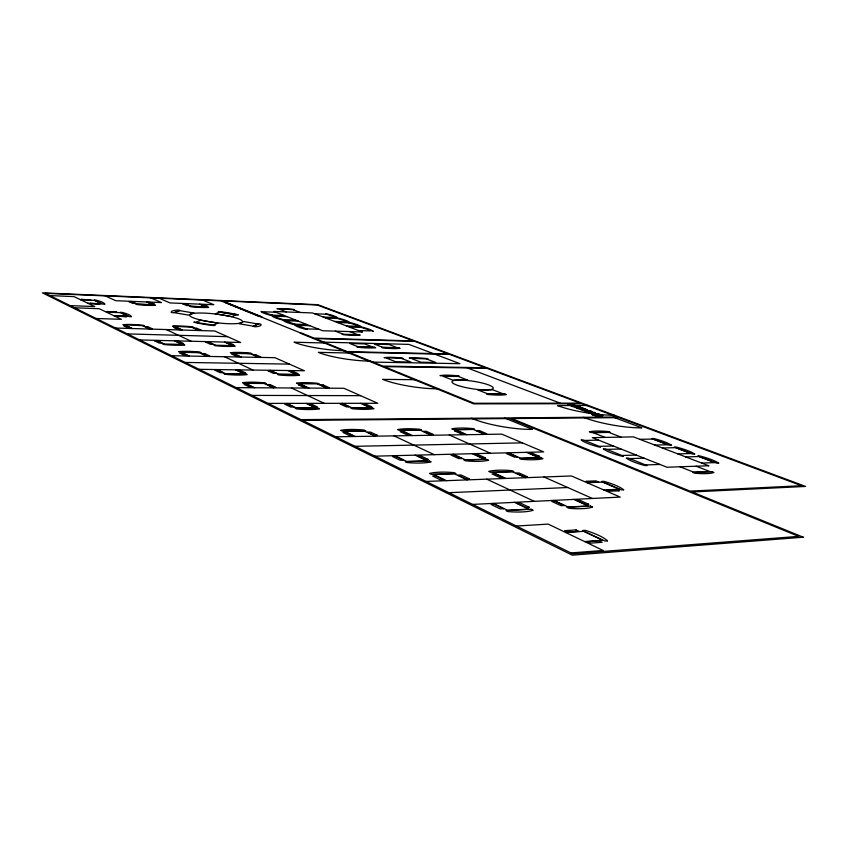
<?xml version="1.0" encoding="UTF-8"?>
<svg xmlns="http://www.w3.org/2000/svg" width="848" height="848" viewBox="0 0 848 848"><rect width="100%" height="100%" fill="white"/><g stroke="black" fill="none" stroke-linecap="round" stroke-linejoin="round"><path stroke-width="1.27" d="M572.252 405.471L573.206 405.249L570.587 403.892C582.544 406.319 563.273 404.909 568.849 403.86M576.64 407.157L572.411 406.552L571.107 405.429C580.509 405.641 579.873 408.365 571.107 405.429M568.976 405.015L571.605 405.471L569.368 404.136L568.616 404.231L571.679 405.005M575.866 406.87L572.686 406.393L572.061 405.429M572.05 405.991L573.28 404.782L570.587 403.892M576.894 406.584L574.647 405.418M575.591 405.418L574.605 405.906M576.746 407.877L576.852 407.305L580.71 407.241L576.767 407.771L578.855 408.471L582.693 407.983L583.36 408.736M577.573 408.482L585.237 408.937L584.622 409.414M578.315 408.757L577.647 408.005M578.209 408.005L575.622 407.188L579.968 406.955L575.559 407.581L578.135 408.471M581.346 408.99L583.551 409.86C574.16 407.782 594.215 411.619 584.696 408.948M581.272 409.457L581.919 408.959M584.495 408.662L580.096 409.34L582.65 410.358L583.594 409.881M584.791 411.206L585.544 411.206L583.286 410.125L590.685 410.994L585.544 411.492L584.876 410.729L585.629 410.729L585.544 411.492M583.996 408.948L582.597 408.948L586.01 409.997M586.339 410.729L584.834 410.877L584.177 410.114M589.477 412.7L586.032 412.234L586.18 411.227L592.752 411.884L589.042 412.033L589.477 412.7L589.042 412.033M586.89 411.227L588.205 412.223L591.491 412.17M586.795 412.52L588.332 412.043L588.766 412.711M586.032 412.234L587.579 411.757L586.18 411.227M589.932 410.708L590.611 411.471M591.204 411.206L590.356 411.683L591.501 412.086M592.052 414.598L592.805 413.506L592.158 413.994L595.921 415.562L602.695 415.509L595.837 416.039L592.052 414.598L597.692 415.711L594.989 414.184L597.692 415.711M592.847 414.598L592.996 413.803L598.073 413.771L598.02 414.566L600.999 415.69L598.094 414.078L602.695 415.509M591.289 413.368L598.073 413.771M594.512 412.425L595.19 413.188L594.512 412.425L590.176 412.594L592.805 413.506M600.999 415.69L598.497 415.711L594.989 414.184M595.837 416.039L595.921 415.244L592.127 414.121M592.922 414.28L597.988 414.248L597.31 413.485M598.497 415.711L595.794 414.174M602.61 415.986L598.889 414.078M576.852 407.305L578.93 407.994M587.261 410.326L581.834 409.425M213.431 325.028L217.862 323.162L200.806 320.226L196.217 322.06M590.409 412.965L592.72 413.983M577.223 407.146L577.88 406.69M570.884 552.938L603.161 550.469L548.2 524.096L516.432 526.046M584.569 541.543L602.568 540.261L583.657 531.336L565.754 532.512M472.633 504.412L620.238 497.087L571.446 475.961L426.141 481.441M603.787 489.964L619.369 489.254L602.599 482.088L587.081 482.724M448.91 492.699L567.736 487.526M646.017 464.937L659.998 464.46M701.709 463.072L714.896 462.626L698.847 456.542L685.703 456.934M581.039 408.672L580.18 408.863L582.735 409.881M630.191 458.588L644.13 458.174M622.411 455.471L636.329 455.079M677.838 453.913L690.961 453.542L675.453 447.659L662.373 447.977M607.136 449.345L621.001 449.005M374.964 456.171L543.716 451.899L501.751 434.134L335.766 436.815M568.764 404.337C564.461 405.439 579.375 406.616 571.902 404.485M599.631 446.334L613.454 446.016M654.762 445.062L667.821 444.755L652.822 439.063L639.805 439.328M584.866 440.419L598.646 440.144M355.005 446.313L522.379 442.868M590.696 411.736L591.586 411.609L590.441 411.206M592.243 412.923L594.427 412.902M592.307 413.209L595.19 413.188M593.441 413.983L597.225 413.962M594.914 414.661L595.709 414.651M598.02 414.566L598.815 414.555M595.921 415.244L597.776 415.234M598.571 415.223L601.084 415.213M614.249 415.149L612.447 415.16A38.828 7.038 9.5 0 1 557.443 405.567L588.342 405.492M582.65 410.358L583.519 410.347M583.201 410.602L584.092 410.591M590.685 410.994L584.876 410.729M586.116 411.757L587.579 411.757M588.957 412.51L591.766 412.499M595.275 412.711L591.406 412.796L593.526 413.506M578.389 408.28L583.445 408.27M570.556 404.379L571.435 404.358M571.033 405.906L571.987 405.895M268.138 403.404L377.795 403.288L343.928 388.278L236.242 387.653M251.92 395.401L360.591 395.666M438.628 388.808L436.667 388.797A38.478 7.06 8.4 0 1 382.724 379.374L416.251 379.703M199.153 369.336L304.411 370.756L274.943 357.686L171.582 355.725M185.15 362.425L289.454 364.121M370.597 361.121L368.7 361.089A36.241 6.243 7.9 0 1 318.307 352.355L350.796 353.065M373.025 362.107L459.934 363.665L434.483 354.04M345.041 350.722L343.154 350.68A35.415 5.957 7.8 0 1 294.086 342.21L326.162 343.037M139.613 339.931L240.662 342.486L214.777 331.006L115.529 328.038M323.968 342.147L408.916 344.394L433.222 353.574M127.401 333.9L227.54 336.667M306.552 328.876L318.88 329.268M358.439 330.54L370.216 330.911M96.184 318.488L121.37 319.325L99.227 308.704L74.507 307.782M297.68 325.314L309.955 325.727M349.334 327.052L361.047 327.445M286.168 320.703L298.358 321.138M337.493 322.516L349.143 322.929M113.961 315.774L128.122 316.262L120.458 312.647L106.371 312.138M294.828 324.18L307.082 324.593M346.397 325.929L358.1 326.321M274.922 316.198L287.037 316.643M325.929 318.095L337.504 318.519M262.392 317.29L225.568 302.545L301.114 333.19M283.391 319.59L295.56 320.025M334.631 321.424L346.26 321.837M263.929 311.788L275.96 312.255M314.608 313.76L326.12 314.216M70.119 305.609L94.753 306.552L74.009 296.609L49.831 295.592M272.197 315.106L284.292 315.562M323.13 317.025L334.684 317.459M87.81 303.224L101.665 303.775L94.478 300.383L80.708 299.821M584.876 410.114L583.265 409.679M585.629 410.729L583.286 410.125M585.597 409.616L586.742 409.955M576.354 406.107L577.605 406.542M612.987 417.057L641.851 427.858A40.004 7.42 9.8 0 1 585.152 417.926L583.498 417.301M579.968 406.955L580.71 407.241M569.305 403.86L572.336 405.005M569.231 404.337L571.245 405.09M569.294 404.602L571.605 405.471M592.233 413.517L592.996 413.803M586.106 411.704L587.494 412.234M467.343 367.947L560.252 403.16M426.851 359.075L435.745 362.499L420.915 362.223L412.075 358.789M293.397 309.785L300.362 312.488M349.747 331.589L357.527 334.6M621.043 437.112L608.896 432.406L593.006 432.66L605.112 437.409M696.166 466.209L709.999 471.573L693.77 472.188L679.969 466.782M279.448 309.223L286.359 311.937M335.373 331.133L343.09 334.165M402.079 358.587L410.877 362.043L395.698 361.767L386.953 358.291M504.507 417.947L532.491 429.395A41.944 8.332 9.1 0 1 473.195 418.891L471.605 418.223M202.64 300.075L213.855 304.729L170.013 302.927L159.138 298.21M199.63 304.146L206.138 306.891L191.054 306.287L184.61 303.531M484.791 434.409L473.311 429.48L455.408 429.724L466.813 434.695M526.513 452.334L539.063 457.729L520.736 458.238L508.27 452.8M150.721 297.849L161.533 302.577L115.688 300.69L105.258 295.899M449.26 434.982L490.441 453.245M543.992 476.989L592.413 498.465M146.651 301.962L152.926 304.761L137.153 304.125L130.952 301.326M191.924 327.339L199.026 330.54M224.635 342.083L232.278 345.518M258.576 357.379L250.499 353.733L233.285 353.383L241.267 357.05M287.758 370.523L296.482 374.456L278.78 374.254L270.141 370.29M317.661 384.006L326.915 388.183M360.495 403.309L370.555 407.846L352.153 407.899L342.179 403.33M431.409 435.268L420.163 430.201L401.337 430.466L412.478 435.575M472.315 453.712L484.621 459.256L465.298 459.796L453.076 454.189M525.527 477.689L512.351 471.753L492.826 472.431L505.917 478.431M573.683 499.398L588.236 505.949L568.245 507.019L553.776 500.384M175.366 326.819L182.384 330.042M207.707 341.649L215.254 345.115M299.747 383.868L308.916 388.077M166.187 329.554L191.213 341.235M224.413 356.722L252.98 370.057M291.362 387.971L324.307 403.351M394.002 435.872L434.271 454.666M486.741 479.152L534.293 501.348M91.128 300.15L81.228 299.249L82.341 299.789M142.92 325.812L149.767 329.066M174.497 340.811L181.875 344.32M207.304 356.404L199.492 352.694L181.504 352.323L189.21 356.054M235.553 369.823L244.012 373.841L225.473 373.629L217.12 369.58M264.544 383.603L273.533 387.875M306.149 403.372L315.933 408.015L296.588 408.079L286.91 403.383M375.198 436.179L364.237 430.975L344.405 431.24L355.259 436.497M415.138 455.153L427.169 460.877L406.754 461.45L394.818 455.662M467.206 479.894L454.295 473.767L433.646 474.477L446.451 480.678M514.429 502.334L528.728 509.129L507.507 510.263L493.313 503.383M125.663 325.272L132.426 328.547M156.827 340.366L164.109 343.896M245.772 383.455L254.654 387.759M258.735 323.851L253.139 326.427L255.248 326.798A26.903 4.335 7.2 0 0 260.824 324.201L258.735 323.851M257.877 323.968L253.139 326.162L238.882 323.703L243.768 321.551L257.877 323.968M238.14 314.862L218.212 311.81L218.837 311.566A26.574 4.219 7.2 0 1 238.14 314.862M214.851 325.356L214.184 325.632A27.242 4.42 7.1 0 1 193.832 322.123L214.851 325.356M235.945 314.915L231.864 316.622L215.339 313.792L219.558 312.117L235.945 314.915M193.81 313.039L188.383 315.085L174.306 312.668L179.871 310.644L193.81 313.039M179.946 310.389L173.363 312.785L171.285 312.424A26.892 4.293 7 0 1 177.889 310.039L179.946 310.389M798.657 536.371L572.591 553.776L302.45 420.354L509.712 418.573L798.657 536.371M803.289 537.208L572.23 555.164L42.4 292.836L317.756 304.686L805.6 486.434L692.127 491.978L803.289 537.208M599.144 540.854L587.653 541.671L590.685 543.123L602.186 542.296L599.144 540.854M607.475 540.844L604.847 541.035L582.523 530.509L585.141 530.329A44.361 11.766 10.2 0 1 607.475 540.844M576.078 529.926L564.662 530.668L567.588 532.067L579.014 531.314L576.078 529.926M531.049 509.235L506.012 510.57L508.143 511.609A41.266 10.324 9.3 0 0 533.201 510.252L531.049 509.235M590.462 506.065L566.877 507.316L569.04 508.312A40.206 9.699 9.9 0 0 592.646 507.04L590.462 506.065M503.553 508.715L500.161 508.895L491.13 504.507L494.522 504.337L503.553 508.715M529.449 507.358L526.142 507.528L517.036 503.203L520.333 503.044L529.449 507.358M564.27 505.535L561.079 505.694L551.868 501.465L555.058 501.295L564.27 505.535M588.671 504.253L585.555 504.412L576.28 500.235L579.385 500.076L588.671 504.253M801.572 485.724L689.996 491.109L511.726 418.562L619.093 417.64L801.572 485.724M619.104 490.812L609.15 491.268L606.468 490.112L616.411 489.656L619.104 490.812M623.651 489.784L621.372 489.879L601.582 481.431L603.85 481.335A38.775 8.968 10 0 1 623.651 489.784M598.561 482.003L588.66 482.406L586.053 481.282L595.943 480.88L598.561 482.003M711.875 471.679L692.71 472.41L694.777 473.226A35.298 7.229 10.5 0 0 713.942 472.474L711.875 471.679M444.023 479.862L440.706 479.979L432.554 476.014L435.861 475.898L444.023 479.862M469.368 478.908L466.124 479.035L457.888 475.124L461.121 475.007L469.368 478.908M503.5 477.636L500.362 477.753L492.02 473.915L495.147 473.809L503.5 477.636M527.445 476.746L524.382 476.862L515.966 473.067L519.018 472.961L527.445 476.746M455.747 473.513L431.388 474.35L429.523 473.449A40.036 9.763 9 0 1 453.86 472.622L455.747 473.513M513.687 471.509L490.663 472.304L488.755 471.435A39.008 9.19 9.5 0 1 511.768 470.651L513.687 471.509M708.758 465.764L666.984 467.237L592.339 437.653L633.435 436.879L708.758 465.764M647.035 465.531L644.946 465.594A35.256 7.272 10.4 0 1 626.29 458.1L628.357 458.037L647.035 465.531M718.691 463.103L716.751 463.167L697.819 455.98L699.748 455.927A34.832 7.038 10.5 0 1 718.691 463.103M429.364 460.994L405.259 461.672L407.051 462.542A37.789 8.724 8.3 0 0 431.166 461.853L429.364 460.994M486.731 459.383L463.92 460.019L465.743 460.867A36.814 8.257 8.8 0 0 488.575 460.21L486.731 459.383M541.077 457.846L519.453 458.461L521.319 459.277A35.923 7.812 9.3 0 0 542.953 458.651L541.077 457.846M623.386 456.044L621.308 456.097A34.556 7.038 10.1 0 1 603.288 448.868L605.355 448.815L623.386 456.044M694.692 454.009L692.774 454.072L674.467 447.119L676.386 447.076A34.143 6.816 10.3 0 1 694.692 454.009M403.351 460.135L400.086 460.231L392.497 456.542L395.751 456.457L403.351 460.135M428.272 459.457L425.081 459.542L417.407 455.895L420.587 455.821L428.272 459.457M461.863 458.535L458.779 458.62L450.998 455.037L454.083 454.963L461.863 458.535M485.459 457.888L482.438 457.962L474.594 454.433L477.604 454.358L485.459 457.888M517.28 457.008L514.354 457.093L506.415 453.616L509.341 453.542L517.28 457.008M539.646 456.394L536.784 456.478L528.792 453.044L531.643 452.97L539.646 456.394M600.543 446.885L598.487 446.938A33.899 6.816 9.9 0 1 581.081 439.942L583.138 439.911L600.543 446.885M671.499 445.221L669.581 445.264L651.889 438.554L653.797 438.511A33.496 6.604 10.1 0 1 671.499 445.221M353.128 435.798L349.938 435.84L343.027 432.48L346.207 432.438L353.128 435.798M377.477 435.406L374.36 435.459L367.364 432.141L370.47 432.088L377.477 435.406M410.347 434.886L407.326 434.939L400.224 431.674L403.235 431.621L410.347 434.886M433.455 434.526L430.498 434.568L423.322 431.346L426.279 431.303L433.455 434.526M464.672 434.028L461.8 434.081L454.539 430.901L457.401 430.858L464.672 434.028M486.635 433.688L483.816 433.731L476.491 430.583L479.3 430.54L486.635 433.688M609.945 432.247L591.204 432.544L589.434 431.855A33.464 6.636 10 0 1 608.164 431.558L609.945 432.247M365.679 430.795L342.274 431.113L340.695 430.339A36.814 8.268 8.1 0 1 364.078 430.031L365.679 430.795M421.509 430.031L399.291 430.328L397.659 429.586A35.86 7.844 8.5 0 1 419.866 429.289L421.509 430.031M474.562 429.311L453.436 429.597L451.772 428.865A34.991 7.441 9 0 1 472.887 428.59L474.562 429.311M617.429 417.015L300.976 419.633L45.241 293.323L220.936 300.86L258.693 316.251L260.484 316.315L222.685 300.934L317.131 304.983L413.411 340.907L314.057 338.119L302.036 333.222L300.203 333.169L473.65 403.871L581.802 403.722L617.429 417.015M317.958 408.153L295.125 408.227L296.577 408.927A34.174 7.081 7.4 0 0 319.42 408.853L317.958 408.153M372.505 407.983L350.786 408.047L352.27 408.736A33.284 6.752 7.9 0 0 374.01 408.662L372.505 407.983M580.233 403.139L474.117 403.256L384.133 366.633L486.731 368.255L580.233 403.139M287.578 404.019L284.493 404.019L290.652 407.008L293.737 407.008L287.578 404.019M311.099 403.987L308.089 403.987L314.332 406.945L317.353 406.945L311.099 403.987M342.91 403.945L339.984 403.945L346.323 406.86L349.259 406.86L342.91 403.945M365.308 403.913L362.446 403.913L368.859 406.807L371.731 406.796L365.308 403.913M503.161 393.843L487.664 393.79L477.551 389.804L493.006 389.889L503.161 393.843M504.857 393.97L486.561 393.907L488.066 394.5A29.924 5.448 8.8 0 0 506.383 394.564L504.857 393.97M247.16 384.43L244.16 384.409L249.821 387.154L252.831 387.176L247.16 384.43M270.141 384.589L267.194 384.568L272.939 387.292L275.886 387.313L270.141 384.589M301.231 384.812L298.369 384.791L304.209 387.483L307.082 387.504L301.231 384.812M323.152 384.971L320.343 384.95L326.257 387.61L329.066 387.631L323.152 384.971M265.954 383.487L243.8 383.317L242.496 382.681A33.411 6.742 7.3 0 1 264.64 382.861L265.954 383.487M318.975 383.89L297.839 383.731L296.503 383.116A32.542 6.445 7.7 0 1 317.618 383.285L318.975 383.89M467.884 380.19L452.578 380.031L443.048 376.279L458.302 376.459L467.884 380.19M222.96 372.685L220.003 372.654L214.692 370.078L217.639 370.11L222.96 372.685M245.581 372.961L242.687 372.929L237.302 370.375L240.185 370.406L245.581 372.961M276.225 373.332L273.395 373.3L267.915 370.777L270.724 370.809L276.225 373.332M297.839 373.597L295.062 373.565L289.507 371.064L292.263 371.095L297.839 373.597M459.383 376.364L439.985 375.6A29.532 5.311 8.7 0 1 457.973 375.812L459.383 376.364M245.92 373.989L224.042 373.724L225.292 374.339A31.917 6.095 7 0 0 247.192 374.583L245.92 373.989M298.326 374.593L277.434 374.35L278.727 374.943A31.09 5.841 7.4 0 0 299.63 375.187L298.326 374.593M485.385 367.756L382.84 366.103L348.528 352.143L449.535 354.379L485.385 367.756M200.87 352.609L178.515 351.634A31.27 5.819 6.9 0 1 199.725 352.068L200.87 352.609M251.792 353.658L230.306 352.704A30.464 5.586 7.2 0 1 250.616 353.128L251.792 353.658M182.659 353.15L179.776 353.097L184.694 355.482L187.578 355.535L182.659 353.15M204.675 353.595L201.856 353.542L206.838 355.906L209.668 355.959L204.675 353.595M234.525 354.199L231.769 354.146L236.857 356.489L239.624 356.542L234.525 354.199M255.598 354.623L252.895 354.57L258.046 356.891L260.76 356.944L255.598 354.623M403.16 358.513L384.049 357.644A28.482 4.95 8.3 0 1 401.878 358.004L403.16 358.513M427.901 359.001L409.181 358.153A28.143 4.834 8.5 0 1 426.597 358.503L427.901 359.001M183.687 344.468L162.721 343.959L163.802 344.489A29.998 5.289 6.7 0 0 184.79 344.988L183.687 344.468M234.027 345.666L213.94 345.189L215.063 345.698A29.235 5.099 7 0 0 235.172 346.175L234.027 345.666M448.263 353.902L347.32 351.655L315.191 338.575L414.608 341.341L448.263 353.902M157.219 340.822L154.4 340.758L159.021 343.005L161.862 343.069L157.219 340.822M178.843 341.362L176.066 341.299L180.772 343.525L183.55 343.599L178.843 341.362M208.163 342.104L205.46 342.03L210.262 344.246L212.975 344.309L208.163 342.104M228.875 342.624L226.215 342.55L231.091 344.744L233.751 344.807L228.875 342.624M372.876 347.108L357.962 346.737L349.811 343.493L364.661 343.885L372.876 347.108M397.32 347.712L382.745 347.351L374.487 344.14L389.02 344.521L397.32 347.712M374.456 347.245L356.849 346.811L358.068 347.288A27.094 4.473 7.9 0 0 375.685 347.722L374.456 347.245M398.878 347.839L381.674 347.415L382.904 347.903A26.786 4.378 8.1 0 0 400.118 348.316L398.878 347.839M359.054 334.727L342.02 334.218L343.175 334.674A26.065 4.134 7.9 0 0 360.22 335.183L359.054 334.727M130.942 328.081L128.175 327.996L123.872 325.908L126.628 325.992L130.942 328.081M152.131 328.717L149.407 328.642L145.04 326.565L147.743 326.65L152.131 328.717M180.889 329.586L178.239 329.501L173.766 327.445L176.405 327.529L180.889 329.586M201.22 330.201L198.612 330.116L194.075 328.081L196.672 328.155L201.22 330.201M306.976 329.183L305.142 329.13A26.129 4.145 7.8 0 1 294.691 324.932L296.514 324.985L306.976 329.183M373.131 331.292L360.58 327.148L362.308 327.201A25.779 4.049 7.9 0 1 373.131 331.292M362.223 331.981L322.59 330.741L273.915 311.449L312.52 312.965L362.223 331.981M144.255 325.759L122.907 324.646A29.436 5.067 6.6 0 1 143.248 325.282L144.255 325.759M193.185 327.286L172.621 326.204A28.694 4.887 6.9 0 1 192.146 326.819L193.185 327.286M295.242 324.477L293.419 324.413A25.843 4.049 7.7 0 1 283.211 320.321L285.023 320.385L295.242 324.477M360.994 326.703L348.698 322.643L350.404 322.706A25.493 3.954 7.9 0 1 360.994 326.703M125.175 316.272L116.134 315.965L126.394 316.855L125.175 316.272M131.334 316.686L129.246 316.611L120.193 312.34L122.26 312.414A28.461 4.664 6.4 0 1 131.334 316.686M115.826 311.841L106.848 311.523L117.024 312.414L115.826 311.841M283.783 319.887L281.971 319.823A25.557 3.954 7.6 0 1 271.996 315.816L283.783 319.887M349.122 322.219L337.069 318.244L338.776 318.307A25.217 3.869 7.8 0 1 349.122 322.219M272.579 315.392L270.788 315.329A25.292 3.869 7.6 0 1 261.036 311.407L272.579 315.392M337.515 317.83L325.706 313.93L327.392 314.004A24.952 3.774 7.7 0 1 337.515 317.83M135.214 303.467L132.701 303.361L128.769 301.57L131.27 301.676L135.214 303.467M154.484 304.241L152.015 304.135L148.018 302.365L150.478 302.46L154.484 304.241M189.093 305.63L186.687 305.534L182.585 303.775L184.981 303.881L189.093 305.63M207.516 306.372L205.152 306.276L200.997 304.527L203.35 304.633L207.516 306.372M294.436 309.764L276.967 308.693A25.048 3.795 7.6 0 1 293.408 309.361L294.436 309.764M154.527 304.898L135.913 304.156L136.835 304.57A26.447 4.07 6.7 0 0 155.47 305.312L154.527 304.898M207.686 307.029L189.888 306.319L190.853 306.722A25.726 3.922 7 0 0 208.661 307.432L207.686 307.029M98.771 303.764L89.93 303.414L99.916 304.305L98.771 303.764M104.77 304.178L102.735 304.103L94.255 300.097L96.28 300.181A27.645 4.357 6.3 0 1 104.77 304.178M458.27 385.586A20.914 3.784 8.8 0 0 492.709 388.893A20.914 3.784 8.8 0 0 466.994 380.455A20.914 3.784 8.8 0 0 458.27 385.586M199.715 319.781A26.659 4.272 7.1 0 0 242.274 322.198A26.659 4.272 7.1 0 0 206.308 313.198A26.659 4.272 7.1 0 0 199.715 319.781"/></g></svg>
